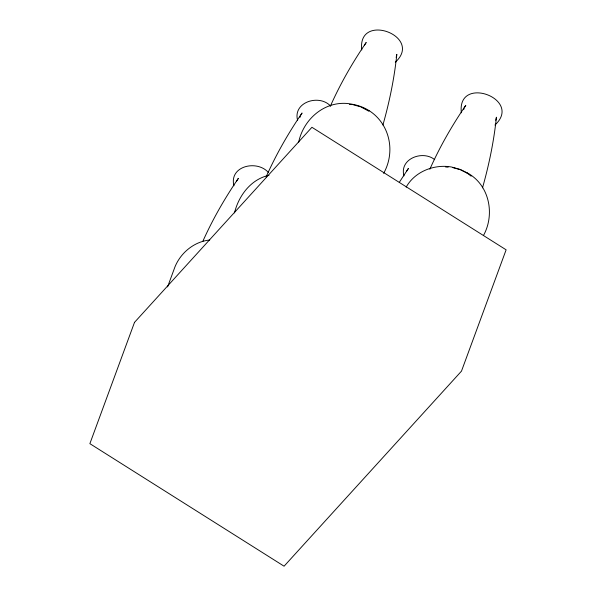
<?xml version="1.0" encoding="UTF-8"?>
<svg xmlns="http://www.w3.org/2000/svg" width="596" height="596" viewBox="0 0 596 596"><rect width="100%" height="100%" fill="white"/><g stroke="black" fill="none" stroke-linecap="round" stroke-linejoin="round"><path stroke-width="0.89" d="M299.989 117.352L300.324 115.766L302.068 113.016C288.293 133.236 276.052 154.535 266.121 176.908M396.161 57.536L396.824 54.37C394.328 78.27 389.456 101.901 382.915 125.018M463.718 109.671L464.053 108.085L465.796 105.336C452.014 125.547 439.773 146.854 429.85 169.227M495.745 120.377L496.416 117.211C493.92 141.11 489.048 164.742 482.507 187.859M167.588 286.914L174.941 266.933C180.722 252.697 194.266 241.544 209.725 240.009M234.481 212.899C238.75 195.615 250.849 179.277 268.99 175.284M298.618 142.377C303.587 118.09 326.668 99.018 351.998 104.181L352.497 104.307C384.889 109.962 399.044 145.685 383.645 173.369M483.557 235.338C495.03 214.463 489.517 185.579 468.195 173.391M202.767 241.477C212.63 219.38 224.752 198.334 238.37 178.346L236.619 181.102M330.259 106.393C340.189 84.014 352.43 62.714 366.205 42.495L364.461 45.244M399.32 182.309L408.409 168.43L406.666 171.186M406.167 187.137C414.823 171.521 434.357 163.922 451.589 167.022L460.447 169.502L468.739 173.674M395.319 62.215C423.912 36.103 357.123 11.428 361.765 49.967M494.911 125.056C523.504 98.943 456.715 74.269 461.349 112.808M349.457 104.397L352.072 104.605M445.57 166.962L448.177 167.171M352.944 104.672L360.722 106.87M452.528 167.513L459.449 169.465M361.519 107.273L368.745 111.147M460.313 169.711L467.51 173.324L466.921 172.885M434.722 159.676C422.676 149.827 399.141 158.789 403.969 175.902M368.604 110.551L369.147 110.834M467.629 173.436L471.153 176.192M330.251 105.723C318.778 93.9 292.599 102.274 297.627 120.489M268.423 172.52C257.122 159.527 228.864 165.852 233.923 185.818M134.51 322.361L89.877 443.662L284.076 566.2L461.49 371.122L506.123 249.821L311.924 127.283L134.51 322.361"/></g></svg>
